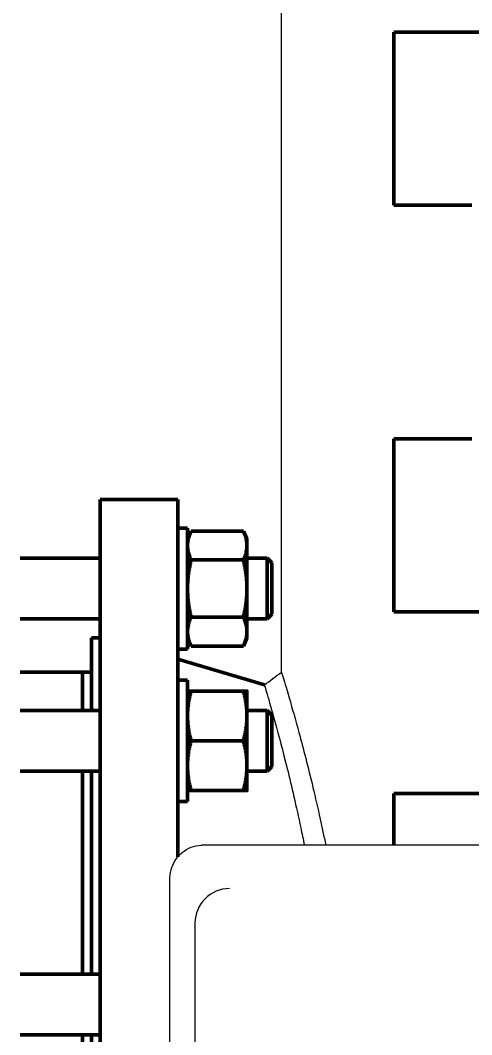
# Model space of a CAD drawing. Header units: inches. Extents: x 17 to 469, y 7 to 301.
# Drawn here: x 335.44 to 341.97, y 93.52 to 108.18 of the extents above; entities that cross this region are included whole.
import ezdxf

# ---------------------------------------------------------------- set-up
doc = ezdxf.new("R2010")
doc.units = ezdxf.units.IN
doc.header["$LTSCALE"] = 14
doc.header["$MEASUREMENT"] = 0
doc.layers.add('Dimension (ANSI)', color=7, linetype='Continuous', lineweight=25)
doc.layers.add('Visible (ANSI)', color=7, linetype='Continuous', lineweight=50)
doc.styles.add('MEMCOR Medium', font='arial.ttf')
doc.dimstyles.new('Default (ANSI)', dxfattribs={"dimscale": 14, "dimtxt": 0.15, "dimasz": 0.098425, "dimexe": 0.125, "dimexo": 0.0625, "dimgap": 0.031496, "dimtad": 0, "dimtih": 1, "dimtoh": 1, "dimdec": 4, "dimrnd": 1e-08, "dimzin": 3, "dimdsep": 46, "dimlunit": 5, "dimtxsty": 'MEMCOR Medium', "dimcen": 0.09, "dimdle": 0.393701, "dimclrd": 256, "dimclre": 256, "dimclrt": 256, "dimadec": 0, "dimazin": 1, "dimtfac": 0.8, "dimtofl": 0, "dimtmove": 0, "dimatfit": 3, "dimfxl": 1, "dimfrac": 1, "dimtolj": 1, "dimtzin": 4, "dimlwd": -1, "dimlwe": -1, "dimarcsym": 0})

# ---------------------------------------------------------------- blocks, each defined once
blk = doc.blocks.new('*D28')
at = {"layer": 'Defpoints', "color": 0, "transparency": 16777216}
for p in [(297.357, 132.024), (359.397, 132.024), (339.738, 39.509)]:
    blk.add_point(p, dxfattribs=at)
at = {"layer": 'Dimension (ANSI)', "transparency": 16777216}
for p, q in [((358.522, 132.024), (295.607, 132.024)), ((297.357, 130.646), (297.357, 97.371)), ((297.357, 40.887), (297.357, 83.053)), ((338.863, 39.509), (295.607, 39.509))]:
    blk.add_line(p, q, dxfattribs=at)
for points in [[(297.127, 130.646), (297.587, 130.646), (297.357, 132.024)], [(297.127, 40.887), (297.587, 40.887), (297.357, 39.509)]]:
    blk.add_solid(points, dxfattribs=at)
at = {"layer": 'Dimension (ANSI)', "transparency": 16777216, "char_height": 2.1, "attachment_point": 5, "style": 'MEMCOR Medium'}
for s, insert in [('\\A1; \\fArial|b0|i0;92{\\H0.8x;\\S1#2;} in', (297.357, 92.358)), ('\\A1;[2349.9 mm]{\\P\\fArial|b0|i0;SHIPPING HEIGHT\\P\\fArial|b0|i0;REF.}', (297.357, 85.199))]:
    blk.add_mtext(s, dxfattribs=dict(at, insert=insert))

msp = doc.modelspace()

# ---------------------------------------------------------------- linework, layer by layer
at = {"layer": 'Visible (ANSI)', "linetype": 'Continuous', "lineweight": 18}
for p, q in [((339.221794, 98.762139), (339.221794, 115.512989)), ((350.628129, 96.259211), (338.070761, 96.259211)), ((337.604254, 79.009211), (337.604254, 95.759211)), ((337.97028, 95.134211), (337.97028, 79.634211))]:
    msp.add_line(p, q, dxfattribs=at)
at = {"layer": 'Visible (ANSI)'}
for p, q in [((340.849294, 108.009211), (341.068044, 108.009211)), ((340.849294, 108.009211), (340.849294, 105.509211)), ((342.352667, 108.009211), (341.068044, 108.009211)), ((341.068044, 105.509211), (340.849294, 105.509211)), ((341.068044, 105.509211), (341.974767, 105.509211)), ((340.849294, 102.134211), (341.068044, 102.134211)), ((340.849294, 102.134211), (340.849294, 99.634211)), ((341.974767, 102.134211), (341.068044, 102.134211)), ((336.597256, 101.259211), (336.597256, 82.259211)), ((337.722256, 101.259211), (336.597256, 101.259211)), ((337.722256, 101.259211), (337.722256, 96.092073)), ((337.722256, 100.844581), (337.862881, 100.844581)), ((337.862881, 99.094581), (337.862881, 100.844581)), ((337.862881, 100.688581), (337.914749, 100.799811)), ((337.914749, 100.799811), (338.670014, 100.799811)), ((338.721881, 100.688581), (338.670014, 100.799811)), ((338.721881, 100.592253), (338.721881, 100.688581)), ((338.721881, 99.969581), (338.721881, 100.592253)), ((335.442256, 100.407081), (336.597256, 100.407081)), ((337.914749, 100.384696), (338.670014, 100.384696)), ((338.721881, 100.407081), (339.016478, 100.407081)), ((339.016478, 99.532081), (339.016478, 100.407081)), ((339.082631, 100.340931), (339.016478, 100.407081)), ((339.082631, 100.340931), (339.082631, 99.598231)), ((338.721881, 99.346909), (338.721881, 99.969581)), ((337.914749, 99.554466), (338.670014, 99.554466)), ((339.082631, 99.598231), (339.016478, 99.532081)), ((341.068044, 99.634211), (340.849294, 99.634211)), ((341.068044, 99.634211), (342.352667, 99.634211)), ((335.442256, 99.532081), (336.597256, 99.532081)), ((338.721881, 99.532081), (339.016478, 99.532081)), ((336.472256, 99.259211), (336.472256, 98.207119)), ((336.597256, 99.259211), (336.472256, 99.259211)), ((338.721881, 99.250581), (338.721881, 99.346909)), ((337.862881, 99.250581), (337.914749, 99.139351)), ((337.914749, 99.139351), (338.670014, 99.139351)), ((338.721881, 99.250581), (338.670014, 99.139351)), ((337.722256, 99.094581), (337.862881, 99.094581)), ((338.975085, 98.577919), (337.722256, 98.949211)), ((336.342256, 98.759211), (335.442256, 98.759211)), ((336.342256, 98.759211), (336.342256, 98.207119)), ((336.472256, 98.759211), (336.342256, 98.759211)), ((336.342256, 98.759211), (336.342256, 98.207119)), ((337.722256, 98.644619), (337.862881, 98.644619)), ((337.862881, 96.894619), (337.862881, 98.644619)), ((337.914749, 98.488619), (338.670014, 98.488619)), ((338.721881, 98.129119), (338.721881, 98.488619)), ((335.442256, 98.207119), (336.597256, 98.207119)), ((338.721881, 98.207119), (339.016478, 98.207119)), ((338.721881, 97.410119), (338.721881, 98.129119)), ((339.016478, 97.332119), (339.016478, 98.207119)), ((339.082631, 98.140969), (339.016478, 98.207119)), ((339.082631, 98.140969), (339.082631, 97.398269)), ((337.914749, 97.769619), (338.670014, 97.769619)), ((338.721881, 97.050619), (338.721881, 97.410119)), ((339.082631, 97.398269), (339.016478, 97.332119)), ((335.442256, 97.332119), (336.597256, 97.332119)), ((336.342256, 97.332119), (336.342256, 94.396673)), ((336.342256, 97.332119), (336.342256, 94.396673)), ((336.472256, 97.332119), (336.472256, 94.396673)), ((338.721881, 97.332119), (339.016478, 97.332119)), ((337.914749, 97.050619), (338.670014, 97.050619)), ((340.849294, 97.009211), (341.068044, 97.009211)), ((340.849294, 97.009211), (340.849294, 96.259211)), ((342.811661, 97.009211), (341.068044, 97.009211)), ((337.722256, 96.894619), (337.862881, 96.894619)), ((335.442256, 94.396673), (336.597256, 94.396673)), ((335.442256, 93.521673), (336.597256, 93.521673)), ((336.342256, 93.521673), (336.342256, 89.99675)), ((336.342256, 93.521673), (336.342256, 89.99675)), ((336.472256, 93.521673), (336.472256, 89.99675))]:
    msp.add_line(p, q, dxfattribs=at)
at = {"layer": 'Visible (ANSI)', "linetype": 'Continuous', "lineweight": 18}
msp.add_arc((338.47028, 95.134211), 0.5, 90, 180, dxfattribs=at)
at = {"layer": 'Visible (ANSI)'}
for points in [[(337.914749, 100.799811), (337.862881, 100.688581), (337.862881, 100.592253)], [(338.721881, 100.592253), (338.721881, 100.688581), (338.670014, 100.799811)], [(337.862881, 100.592253), (337.862881, 100.495925), (337.914749, 100.384696)], [(338.670014, 100.384696), (338.721881, 100.495925), (338.721881, 100.592253)], [(337.914749, 100.384696), (337.862881, 100.162236), (337.862881, 99.969581)], [(338.721881, 99.969581), (338.721881, 100.162236), (338.670014, 100.384696)], [(337.862881, 99.969581), (337.862881, 99.776925), (337.914749, 99.554466)], [(338.670014, 99.554466), (338.721881, 99.776925), (338.721881, 99.969581)], [(337.914749, 99.554466), (337.862881, 99.443236), (337.862881, 99.346909)], [(338.721881, 99.346909), (338.721881, 99.443236), (338.670014, 99.554466)], [(337.862881, 99.346909), (337.862881, 99.250581), (337.914749, 99.139351)], [(338.670014, 99.139351), (338.721881, 99.250581), (338.721881, 99.346909)], [(337.862881, 98.488619), (337.862881, 98.488619), (337.914749, 98.488619)], [(337.914749, 98.488619), (337.862881, 98.295964), (337.862881, 98.129119)], [(338.721881, 98.129119), (338.721881, 98.295964), (338.670014, 98.488619)], [(338.670014, 98.488619), (338.721881, 98.488619), (338.721881, 98.488619)], [(337.862881, 98.129119), (337.862881, 97.962275), (337.914749, 97.769619)], [(338.670014, 97.769619), (338.721881, 97.962275), (338.721881, 98.129119)], [(337.914749, 97.769619), (337.862881, 97.576964), (337.862881, 97.410119)], [(338.721881, 97.410119), (338.721881, 97.576964), (338.670014, 97.769619)], [(337.862881, 97.410119), (337.862881, 97.243275), (337.914749, 97.050619)], [(338.670014, 97.050619), (338.721881, 97.243275), (338.721881, 97.410119)], [(337.914749, 97.050619), (337.862881, 97.050619), (337.862881, 97.050619)], [(338.721881, 97.050619), (338.721881, 97.050619), (338.670014, 97.050619)]]:
    msp.add_rational_spline(points, [1, 1.0379548493, 1], degree=2, dxfattribs=at)
at = {"layer": 'Visible (ANSI)', "linetype": 'Continuous', "lineweight": 18}
msp.add_open_spline([(338.975085, 98.577919), (339.057315, 98.639333), (339.139564, 98.700724), (339.221794, 98.762139)], degree=3, dxfattribs=at)
for points, knots in [([(339.221794, 98.762139), (339.221794, 98.762139), (339.23584, 98.716795), (339.292502, 98.528738), (339.335073, 98.386081), (339.441276, 98.012649), (339.50491, 97.781549), (339.640729, 97.252107), (339.712779, 96.953735), (339.808561, 96.51762), (339.835431, 96.390992), (339.862239, 96.25915)], [131.881057425, 131.881057425, 131.881057425, 131.881057425, 135.19690146, 135.19690146, 138.512745496, 138.512745496, 141.828589531, 141.828589531, 145.144433567, 145.144433567, 146.415977473, 146.415977473, 146.415977473, 146.415977473]), ([(338.975085, 98.577919), (338.975085, 98.577919), (338.988248, 98.533912), (339.041385, 98.351248), (339.081317, 98.212646), (339.180962, 97.849644), (339.240676, 97.62493), (339.36814, 97.109916), (339.435764, 96.819587), (339.518083, 96.430873), (339.535567, 96.34629), (339.553076, 96.259168)], [128.451251415, 128.451251415, 128.451251415, 128.451251415, 131.680144085, 131.680144085, 134.909036756, 134.909036756, 138.137929426, 138.137929426, 141.366822097, 141.366822097, 142.228365583, 142.228365583, 142.228365583, 142.228365583]), ([(337.604254, 95.759211), (337.604254, 95.808064), (337.610899, 95.856926), (337.637495, 95.95144), (337.657462, 95.997113), (337.710547, 96.081481), (337.743713, 96.120181), (337.821807, 96.185697), (337.866753, 96.212489), (337.961322, 96.248092), (338.010427, 96.257842), (338.06348, 96.259166), (338.067121, 96.259211), (338.070761, 96.259211)], [3.141592654, 3.141592654, 3.141592654, 3.141592654, 3.455751919, 3.455751919, 3.769911184, 3.769911184, 4.08407045, 4.08407045, 4.397217642, 4.397217642, 4.69077188, 4.69077188, 4.71238898, 4.71238898, 4.71238898, 4.71238898])]:
    msp.add_open_spline(points, degree=3, knots=knots, dxfattribs=at)

# ---------------------------------------------------------------- dimensions: what is measured, and where the dimension line sits
at = {"layer": 'Dimension (ANSI)'}
dim = msp.add_linear_dim(base=(297.357054, 132.024211), p1=(339.737689, 39.509211), p2=(359.397256, 132.024211), angle=90, text=' \\fArial|b0|i0;<> in\\X[2349.9 mm]{\\P\\fArial|b0|i0;SHIPPING HEIGHT\\P\\fArial|b0|i0;REF.}', dimstyle='Default (ANSI)', override={"dimgap": 0.031496, "dimdec": 4, "dimpost": '', "dimtol": 0, "dimlim": 0, "dimtp": 0, "dimtm": 0, "dimtdec": 2, "dimatfit": 1}, dxfattribs=at)
dim.commit()
dim.dimension.update_dxf_attribs({"geometry": '*D28', "text_midpoint": (297.357054, 90.212079), "dimtype": 160})

doc.saveas('drawing.dxf')
